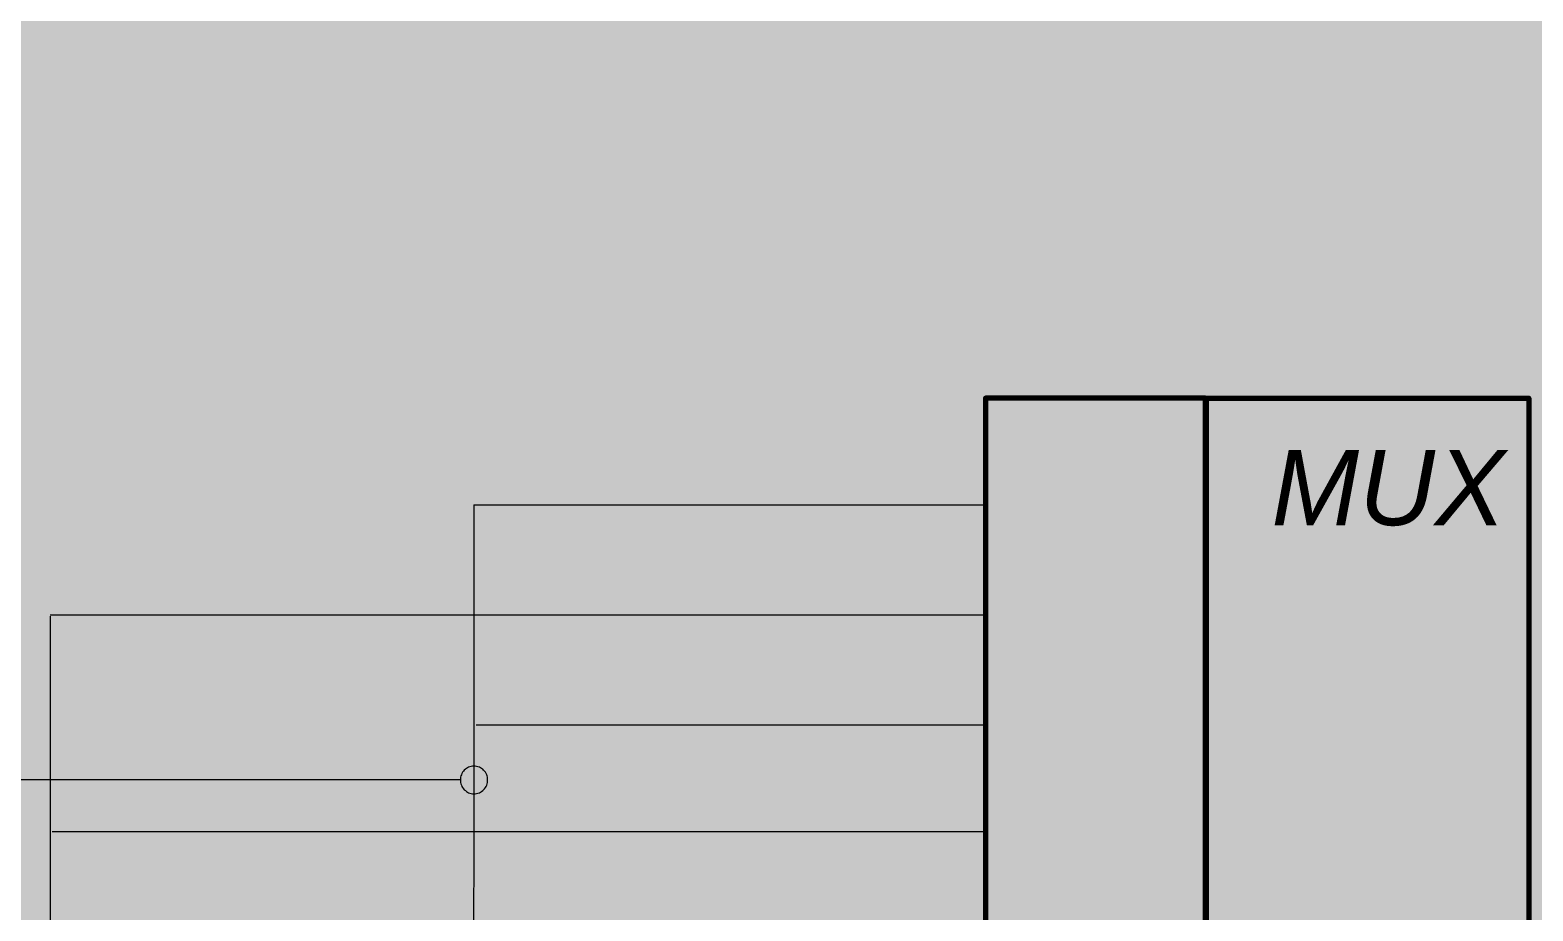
# Model space of a CAD drawing. Header units: millimetres. Extents: x 0 to 418, y 2 to 297.
# Drawn here: x 138.7 to 207.6, y 97.2 to 137.6 of the extents above; entities that cross this region are included whole.
import ezdxf

# ---------------------------------------------------------------- set-up
doc = ezdxf.new("R2010")
doc.units = ezdxf.units.MM
doc.header["$MEASUREMENT"] = 0
doc.layers.get('0').update_dxf_attribs({"linetype": 'CONTINUOUS'})
doc.styles.add('Arial$201', font='ariali.ttf', dxfattribs={"oblique": 15, "height": 6.044954})

msp = doc.modelspace()

# ---------------------------------------------------------------- hatches: boundary and pattern name
at = {"true_color": 0xffffff}
for points in [[(-0.132, 297.01), (-0.132, 1.627), (417.7, 1.627), (417.7, 297.01)], [(-0.132, 297.01), (-0.132, 1.89), (417.7, 1.89), (417.7, 297.01)], [(182.522, 120.754), (182.522, 76.023), (192.619, 76.023), (192.619, 120.754)], [(192.668, 120.754), (192.668, 56.158), (207.452, 56.158), (207.452, 120.754)]]:
    msp.add_hatch(color=0, dxfattribs=at).paths.add_polyline_path(points)
at = {"true_color": 0x000007}
h = msp.add_hatch(color=0, dxfattribs=at)
h.paths.add_polyline_path([(185.252, 115.754), (185.844, 118.632), (186.715, 118.632), (186.715, 118.632), (186.742, 118.632), (186.768, 118.632), (186.793, 118.631), (186.818, 118.631), (186.842, 118.63), (186.866, 118.629), (186.889, 118.628), (186.912, 118.627), (186.934, 118.626), (186.956, 118.625), (186.977, 118.623), (186.997, 118.622), (187.017, 118.62), (187.036, 118.619), (187.054, 118.617), (187.072, 118.615), (187.09, 118.613), (187.106, 118.611), (187.122, 118.609), (187.138, 118.607), (187.152, 118.605), (187.166, 118.603), (187.18, 118.601), (187.192, 118.599), (187.213, 118.593), (187.233, 118.587), (187.252, 118.58), (187.272, 118.573), (187.291, 118.566), (187.31, 118.559), (187.328, 118.551), (187.346, 118.543), (187.364, 118.535), (187.382, 118.527), (187.399, 118.518), (187.416, 118.509), (187.433, 118.499), (187.45, 118.49), (187.466, 118.48), (187.482, 118.469), (187.498, 118.458), (187.514, 118.447), (187.529, 118.435), (187.544, 118.423), (187.559, 118.41), (187.574, 118.397), (187.589, 118.383), (187.603, 118.369), (187.618, 118.357), (187.631, 118.344), (187.645, 118.331), (187.658, 118.317), (187.671, 118.303), (187.684, 118.289), (187.696, 118.275), (187.708, 118.26), (187.719, 118.245), (187.73, 118.23), (187.741, 118.214), (187.751, 118.198), (187.761, 118.182), (187.771, 118.166), (187.781, 118.15), (187.79, 118.133), (187.798, 118.116), (187.807, 118.099), (187.815, 118.081), (187.823, 118.063), (187.83, 118.046), (187.837, 118.028), (187.844, 118.009), (187.85, 117.991), (187.85, 117.991), (187.858, 117.97), (187.865, 117.949), (187.872, 117.928), (187.879, 117.907), (187.885, 117.886), (187.891, 117.865), (187.896, 117.843), (187.901, 117.822), (187.905, 117.8), (187.909, 117.778), (187.913, 117.756), (187.916, 117.734), (187.919, 117.712), (187.921, 117.69), (187.924, 117.667), (187.926, 117.645), (187.927, 117.622), (187.929, 117.6), (187.93, 117.578), (187.931, 117.555), (187.931, 117.532), (187.932, 117.51), (187.932, 117.487), (187.932, 117.465), (187.932, 117.434), (187.932, 117.404), (187.931, 117.374), (187.93, 117.345), (187.928, 117.316), (187.926, 117.288), (187.924, 117.26), (187.921, 117.233), (187.918, 117.205), (187.915, 117.178), (187.912, 117.152), (187.908, 117.125), (187.903, 117.099), (187.899, 117.074), (187.894, 117.048), (187.888, 117.022), (187.883, 116.997), (187.877, 116.972), (187.87, 116.947), (187.864, 116.922), (187.857, 116.897), (187.849, 116.873), (187.842, 116.848), (187.834, 116.823), (187.825, 116.799), (187.816, 116.775), (187.807, 116.751), (187.798, 116.727), (187.788, 116.704), (187.778, 116.681), (187.768, 116.659), (187.757, 116.636), (187.747, 116.614), (187.735, 116.593), (187.724, 116.571), (187.712, 116.55), (187.7, 116.529), (187.688, 116.508), (187.676, 116.488), (187.663, 116.468), (187.65, 116.448), (187.637, 116.428), (187.624, 116.408), (187.61, 116.389), (187.596, 116.37), (187.582, 116.351), (187.568, 116.332), (187.554, 116.313), (187.554, 116.313), (187.54, 116.295), (187.525, 116.277), (187.511, 116.26), (187.496, 116.242), (187.482, 116.225), (187.468, 116.209), (187.453, 116.192), (187.439, 116.176), (187.425, 116.161), (187.41, 116.146), (187.396, 116.131), (187.381, 116.116), (187.367, 116.102), (187.353, 116.088), (187.338, 116.075), (187.324, 116.061), (187.309, 116.048), (187.295, 116.036), (187.281, 116.024), (187.266, 116.012), (187.252, 116.001), (187.237, 115.989), (187.223, 115.979), (187.209, 115.968), (187.209, 115.968), (187.192, 115.958), (187.175, 115.948), (187.159, 115.939), (187.142, 115.93), (187.124, 115.921), (187.107, 115.912), (187.089, 115.904), (187.072, 115.896), (187.054, 115.888), (187.036, 115.88), (187.017, 115.873), (186.999, 115.865), (186.98, 115.858), (186.962, 115.851), (186.943, 115.844), (186.924, 115.838), (186.904, 115.831), (186.885, 115.825), (186.865, 115.818), (186.846, 115.812), (186.826, 115.806), (186.805, 115.8), (186.785, 115.793), (186.765, 115.787), (186.765, 115.787), (186.748, 115.783), (186.731, 115.78), (186.714, 115.776), (186.696, 115.773), (186.678, 115.771), (186.66, 115.768), (186.642, 115.766), (186.623, 115.764), (186.604, 115.762), (186.584, 115.761), (186.565, 115.76), (186.545, 115.758), (186.525, 115.758), (186.504, 115.757), (186.483, 115.756), (186.463, 115.756), (186.441, 115.755), (186.42, 115.755), (186.399, 115.755), (186.377, 115.755), (186.355, 115.754), (186.333, 115.754), (186.31, 115.754), (186.288, 115.754), (186.288, 115.754), (185.252, 115.754), (186.288, 115.754)])
h.paths.add_polyline_path([(185.696, 116.067), (186.156, 116.067), (186.156, 116.067), (186.183, 116.067), (186.209, 116.067), (186.235, 116.068), (186.26, 116.069), (186.286, 116.071), (186.311, 116.072), (186.335, 116.074), (186.36, 116.077), (186.384, 116.079), (186.408, 116.082), (186.431, 116.084), (186.454, 116.087), (186.477, 116.091), (186.5, 116.094), (186.523, 116.097), (186.545, 116.101), (186.567, 116.105), (186.589, 116.108), (186.61, 116.112), (186.632, 116.116), (186.653, 116.12), (186.674, 116.124), (186.695, 116.128), (186.715, 116.133), (186.715, 116.133), (186.728, 116.135), (186.74, 116.137), (186.752, 116.14), (186.763, 116.143), (186.775, 116.147), (186.786, 116.15), (186.797, 116.154), (186.809, 116.158), (186.819, 116.162), (186.83, 116.167), (186.841, 116.171), (186.851, 116.176), (186.861, 116.18), (186.871, 116.185), (186.881, 116.19), (186.891, 116.195), (186.9, 116.199), (186.91, 116.204), (186.919, 116.209), (186.928, 116.214), (186.937, 116.218), (186.945, 116.223), (186.954, 116.227), (186.962, 116.231), (186.974, 116.24), (186.986, 116.248), (186.998, 116.257), (187.01, 116.266), (187.022, 116.275), (187.033, 116.284), (187.045, 116.293), (187.056, 116.303), (187.067, 116.312), (187.078, 116.322), (187.089, 116.332), (187.1, 116.342), (187.111, 116.353), (187.121, 116.363), (187.132, 116.374), (187.142, 116.385), (187.153, 116.396), (187.163, 116.407), (187.174, 116.418), (187.184, 116.43), (187.194, 116.442), (187.205, 116.454), (187.215, 116.466), (187.225, 116.478), (187.225, 116.478), (187.237, 116.492), (187.249, 116.507), (187.261, 116.523), (187.273, 116.538), (187.285, 116.554), (187.296, 116.57), (187.307, 116.587), (187.318, 116.603), (187.328, 116.62), (187.339, 116.638), (187.349, 116.655), (187.359, 116.673), (187.368, 116.691), (187.378, 116.71), (187.387, 116.728), (187.396, 116.747), (187.404, 116.766), (187.412, 116.785), (187.42, 116.805), (187.428, 116.825), (187.435, 116.845), (187.442, 116.865), (187.449, 116.885), (187.455, 116.905), (187.455, 116.905), (187.463, 116.926), (187.471, 116.947), (187.479, 116.969), (187.486, 116.99), (187.492, 117.012), (187.499, 117.035), (187.505, 117.057), (187.51, 117.08), (187.516, 117.104), (187.52, 117.127), (187.525, 117.151), (187.529, 117.175), (187.533, 117.199), (187.537, 117.224), (187.54, 117.248), (187.543, 117.273), (187.546, 117.299), (187.548, 117.324), (187.55, 117.35), (187.551, 117.376), (187.553, 117.402), (187.553, 117.428), (187.554, 117.454), (187.554, 117.481), (187.554, 117.51), (187.553, 117.538), (187.552, 117.565), (187.55, 117.592), (187.548, 117.618), (187.545, 117.644), (187.542, 117.67), (187.538, 117.694), (187.534, 117.718), (187.53, 117.742), (187.525, 117.765), (187.519, 117.787), (187.513, 117.809), (187.507, 117.83), (187.5, 117.851), (187.493, 117.871), (187.486, 117.89), (187.478, 117.909), (187.469, 117.927), (187.461, 117.944), (187.452, 117.961), (187.442, 117.977), (187.433, 117.993), (187.422, 118.007), (187.412, 118.023), (187.402, 118.039), (187.391, 118.054), (187.38, 118.069), (187.369, 118.083), (187.357, 118.097), (187.346, 118.11), (187.334, 118.123), (187.322, 118.135), (187.31, 118.147), (187.297, 118.159), (187.285, 118.17), (187.272, 118.18), (187.259, 118.19), (187.245, 118.2), (187.231, 118.21), (187.217, 118.218), (187.203, 118.227), (187.188, 118.235), (187.173, 118.243), (187.158, 118.25), (187.142, 118.257), (187.126, 118.264), (187.11, 118.27), (187.099, 118.272), (187.088, 118.275), (187.076, 118.277), (187.064, 118.279), (187.05, 118.281), (187.036, 118.282), (187.022, 118.284), (187.006, 118.286), (186.991, 118.288), (186.974, 118.29), (186.957, 118.291), (186.939, 118.293), (186.921, 118.295), (186.902, 118.296), (186.883, 118.297), (186.863, 118.298), (186.842, 118.3), (186.821, 118.3), (186.799, 118.301), (186.777, 118.302), (186.754, 118.303), (186.731, 118.303), (186.707, 118.303), (186.682, 118.303), (186.173, 118.303), (185.696, 116.067), (186.173, 118.303)])
h = msp.add_hatch(color=0, dxfattribs=at)
edge = h.paths.add_edge_path()
edge.add_spline(control_points=[(188.212, 115.524), (188.212, 115.738), (188.245, 115.935), (188.311, 116.149), (188.311, 116.149), (188.376, 116.363), (188.442, 116.527), (188.508, 116.659), (188.508, 116.659), (188.59, 116.774), (188.656, 116.873), (188.738, 116.955), (188.738, 116.955), (188.82, 117.021), (188.903, 117.07), (188.985, 117.103), (188.985, 117.103), (189.051, 117.136), (189.149, 117.152), (189.231, 117.152), (189.231, 117.152), (189.429, 117.152), (189.577, 117.086), (189.692, 116.955), (189.692, 116.955), (189.823, 116.807), (189.889, 116.609), (189.889, 116.363), (189.889, 116.363), (189.889, 116.083), (189.84, 115.82), (189.758, 115.573), (189.758, 115.573), (189.659, 115.261), (189.511, 115.031), (189.33, 114.866), (189.33, 114.866), (189.199, 114.751), (189.034, 114.702), (188.87, 114.702), (188.87, 114.702), (188.689, 114.702), (188.524, 114.768), (188.409, 114.916), (188.409, 114.916), (188.278, 115.047), (188.212, 115.261), (188.212, 115.524)], knot_values=[0, 0, 0, 0, 0.020833, 0.020833, 0.020833, 0.020833, 0.041667, 0.041667, 0.041667, 0.041667, 0.0625, 0.0625, 0.0625, 0.0625, 0.083333, 0.083333, 0.083333, 0.083333, 0.104167, 0.104167, 0.104167, 0.104167, 0.125, 0.125, 0.125, 0.125, 0.145833, 0.145833, 0.145833, 0.145833, 0.166667, 0.166667, 0.166667, 0.166667, 0.1875, 0.1875, 0.1875, 0.1875, 0.208333, 0.208333, 0.208333, 0.208333, 0.229167, 0.229167, 0.229167, 0.229167, 1, 1, 1, 1], degree=3, periodic=0)
edge = h.paths.add_edge_path()
edge.add_spline(control_points=[(188.508, 115.458), (188.508, 115.31), (188.524, 115.195), (188.574, 115.113), (188.574, 115.113), (188.639, 114.998), (188.738, 114.932), (188.87, 114.932), (188.87, 114.932), (188.985, 114.932), (189.1, 114.981), (189.199, 115.097), (189.199, 115.097), (189.33, 115.228), (189.429, 115.458), (189.495, 115.738), (189.495, 115.738), (189.56, 116.017), (189.593, 116.248), (189.593, 116.429), (189.593, 116.429), (189.593, 116.609), (189.56, 116.725), (189.495, 116.807), (189.495, 116.807), (189.429, 116.873), (189.347, 116.922), (189.231, 116.922), (189.231, 116.922), (189.166, 116.922), (189.083, 116.905), (189.018, 116.856), (189.018, 116.856), (188.952, 116.823), (188.886, 116.741), (188.82, 116.642), (188.82, 116.642), (188.738, 116.511), (188.656, 116.297), (188.59, 116.017), (188.59, 116.017), (188.541, 115.787), (188.508, 115.59), (188.508, 115.458)], knot_values=[0, 0, 0, 0, 0.022727, 0.022727, 0.022727, 0.022727, 0.045455, 0.045455, 0.045455, 0.045455, 0.068182, 0.068182, 0.068182, 0.068182, 0.090909, 0.090909, 0.090909, 0.090909, 0.113636, 0.113636, 0.113636, 0.113636, 0.136364, 0.136364, 0.136364, 0.136364, 0.159091, 0.159091, 0.159091, 0.159091, 0.181818, 0.181818, 0.181818, 0.181818, 0.204545, 0.204545, 0.204545, 0.204545, 0.227273, 0.227273, 0.227273, 0.227273, 1, 1, 1, 1], degree=3, periodic=0)
h = msp.add_hatch(color=0, dxfattribs=at)
h.paths.add_polyline_path([(185.054, 110.196), (185.663, 113.09), (186.534, 113.09), (186.534, 113.09), (186.561, 113.09), (186.587, 113.09), (186.612, 113.09), (186.636, 113.089), (186.66, 113.088), (186.683, 113.087), (186.706, 113.086), (186.728, 113.085), (186.749, 113.083), (186.77, 113.082), (186.79, 113.08), (186.81, 113.078), (186.829, 113.076), (186.848, 113.073), (186.866, 113.071), (186.884, 113.068), (186.901, 113.066), (186.918, 113.063), (186.935, 113.059), (186.951, 113.056), (186.967, 113.053), (186.982, 113.049), (186.997, 113.045), (187.011, 113.041), (187.032, 113.035), (187.052, 113.028), (187.072, 113.022), (187.091, 113.015), (187.11, 113.008), (187.129, 113.001), (187.147, 112.993), (187.165, 112.986), (187.183, 112.978), (187.201, 112.97), (187.218, 112.961), (187.235, 112.953), (187.252, 112.944), (187.269, 112.935), (187.285, 112.925), (187.301, 112.915), (187.317, 112.906), (187.333, 112.895), (187.348, 112.885), (187.363, 112.874), (187.379, 112.863), (187.393, 112.851), (187.408, 112.839), (187.422, 112.827), (187.435, 112.813), (187.447, 112.798), (187.459, 112.783), (187.472, 112.768), (187.484, 112.753), (187.496, 112.738), (187.508, 112.722), (187.519, 112.707), (187.531, 112.691), (187.542, 112.675), (187.553, 112.659), (187.564, 112.642), (187.575, 112.626), (187.585, 112.609), (187.595, 112.592), (187.605, 112.575), (187.615, 112.558), (187.624, 112.54), (187.632, 112.523), (187.641, 112.505), (187.648, 112.487), (187.656, 112.469), (187.663, 112.451), (187.669, 112.432), (187.669, 112.432), (187.675, 112.412), (187.681, 112.391), (187.687, 112.371), (187.692, 112.35), (187.698, 112.329), (187.703, 112.309), (187.708, 112.288), (187.712, 112.267), (187.717, 112.246), (187.721, 112.225), (187.725, 112.203), (187.729, 112.182), (187.732, 112.16), (187.735, 112.138), (187.738, 112.116), (187.741, 112.094), (187.743, 112.071), (187.745, 112.049), (187.747, 112.026), (187.749, 112.002), (187.75, 111.979), (187.751, 111.955), (187.751, 111.931), (187.751, 111.906), (187.751, 111.878), (187.751, 111.849), (187.75, 111.821), (187.749, 111.792), (187.747, 111.764), (187.745, 111.737), (187.743, 111.709), (187.74, 111.681), (187.738, 111.654), (187.734, 111.627), (187.731, 111.6), (187.727, 111.573), (187.722, 111.547), (187.718, 111.52), (187.713, 111.494), (187.708, 111.468), (187.702, 111.442), (187.696, 111.416), (187.69, 111.39), (187.683, 111.365), (187.676, 111.34), (187.668, 111.315), (187.661, 111.29), (187.653, 111.265), (187.642, 111.24), (187.632, 111.216), (187.622, 111.192), (187.611, 111.169), (187.601, 111.146), (187.591, 111.123), (187.58, 111.1), (187.569, 111.078), (187.558, 111.056), (187.548, 111.034), (187.536, 111.013), (187.525, 110.991), (187.514, 110.971), (187.502, 110.95), (187.491, 110.929), (187.479, 110.909), (187.466, 110.889), (187.454, 110.869), (187.441, 110.85), (187.428, 110.831), (187.415, 110.811), (187.401, 110.792), (187.387, 110.774), (187.373, 110.755), (187.373, 110.755), (187.359, 110.739), (187.344, 110.723), (187.33, 110.707), (187.316, 110.691), (187.301, 110.675), (187.287, 110.66), (187.272, 110.645), (187.257, 110.63), (187.243, 110.615), (187.228, 110.6), (187.213, 110.586), (187.198, 110.572), (187.183, 110.558), (187.168, 110.545), (187.153, 110.532), (187.138, 110.519), (187.123, 110.506), (187.107, 110.494), (187.092, 110.482), (187.076, 110.47), (187.06, 110.459), (187.044, 110.447), (187.028, 110.437), (187.011, 110.426), (187.011, 110.426), (186.997, 110.416), (186.982, 110.406), (186.967, 110.396), (186.951, 110.387), (186.935, 110.377), (186.919, 110.368), (186.902, 110.359), (186.885, 110.35), (186.868, 110.342), (186.85, 110.333), (186.832, 110.325), (186.814, 110.317), (186.795, 110.31), (186.776, 110.302), (186.757, 110.295), (186.737, 110.289), (186.717, 110.282), (186.697, 110.276), (186.676, 110.27), (186.655, 110.264), (186.634, 110.259), (186.612, 110.254), (186.59, 110.25), (186.567, 110.245), (186.567, 110.245), (186.553, 110.241), (186.538, 110.237), (186.522, 110.234), (186.506, 110.23), (186.489, 110.227), (186.472, 110.224), (186.455, 110.221), (186.437, 110.218), (186.419, 110.215), (186.4, 110.213), (186.381, 110.21), (186.362, 110.208), (186.342, 110.206), (186.322, 110.205), (186.302, 110.203), (186.281, 110.201), (186.26, 110.2), (186.239, 110.199), (186.218, 110.198), (186.196, 110.197), (186.174, 110.197), (186.152, 110.196), (186.129, 110.196), (186.107, 110.196), (186.107, 110.196), (185.054, 110.196), (186.107, 110.196)])
h.paths.add_polyline_path([(185.515, 110.525), (185.975, 110.525), (185.975, 110.525), (186, 110.525), (186.024, 110.525), (186.049, 110.526), (186.073, 110.526), (186.097, 110.527), (186.12, 110.528), (186.144, 110.529), (186.167, 110.53), (186.19, 110.532), (186.213, 110.533), (186.236, 110.535), (186.259, 110.537), (186.282, 110.539), (186.304, 110.542), (186.326, 110.544), (186.348, 110.547), (186.37, 110.55), (186.392, 110.553), (186.413, 110.556), (186.434, 110.559), (186.456, 110.563), (186.477, 110.566), (186.497, 110.57), (186.518, 110.574), (186.518, 110.574), (186.53, 110.578), (186.543, 110.582), (186.555, 110.587), (186.567, 110.591), (186.579, 110.595), (186.592, 110.599), (186.604, 110.603), (186.615, 110.608), (186.627, 110.612), (186.639, 110.617), (186.651, 110.621), (186.662, 110.626), (186.673, 110.63), (186.684, 110.635), (186.695, 110.64), (186.706, 110.645), (186.716, 110.65), (186.726, 110.655), (186.736, 110.66), (186.746, 110.666), (186.755, 110.672), (186.764, 110.677), (186.773, 110.683), (186.781, 110.689), (186.793, 110.696), (186.805, 110.702), (186.817, 110.709), (186.829, 110.717), (186.841, 110.724), (186.852, 110.732), (186.863, 110.74), (186.874, 110.749), (186.885, 110.758), (186.896, 110.767), (186.906, 110.776), (186.917, 110.786), (186.927, 110.796), (186.937, 110.806), (186.947, 110.816), (186.957, 110.827), (186.966, 110.838), (186.975, 110.849), (186.985, 110.86), (186.994, 110.872), (187.002, 110.883), (187.011, 110.895), (187.02, 110.907), (187.028, 110.92), (187.028, 110.92), (187.04, 110.936), (187.052, 110.953), (187.064, 110.97), (187.076, 110.987), (187.087, 111.004), (187.099, 111.021), (187.11, 111.039), (187.121, 111.057), (187.132, 111.074), (187.143, 111.093), (187.153, 111.111), (187.163, 111.129), (187.174, 111.148), (187.184, 111.167), (187.194, 111.185), (187.203, 111.205), (187.213, 111.224), (187.222, 111.243), (187.231, 111.263), (187.24, 111.283), (187.249, 111.303), (187.258, 111.323), (187.266, 111.343), (187.274, 111.364), (187.274, 111.364), (187.282, 111.384), (187.29, 111.405), (187.297, 111.426), (187.303, 111.447), (187.309, 111.469), (187.315, 111.49), (187.32, 111.512), (187.325, 111.534), (187.329, 111.556), (187.333, 111.579), (187.337, 111.602), (187.34, 111.625), (187.343, 111.648), (187.346, 111.671), (187.348, 111.695), (187.35, 111.719), (187.352, 111.744), (187.353, 111.768), (187.354, 111.793), (187.355, 111.818), (187.356, 111.844), (187.356, 111.87), (187.357, 111.896), (187.357, 111.923), (187.357, 111.951), (187.356, 111.979), (187.355, 112.007), (187.354, 112.034), (187.352, 112.06), (187.35, 112.086), (187.348, 112.112), (187.345, 112.136), (187.342, 112.161), (187.338, 112.185), (187.334, 112.208), (187.33, 112.231), (187.325, 112.253), (187.32, 112.275), (187.314, 112.297), (187.308, 112.317), (187.301, 112.338), (187.294, 112.357), (187.287, 112.377), (187.279, 112.395), (187.27, 112.414), (187.261, 112.431), (187.252, 112.449), (187.242, 112.465), (187.231, 112.48), (187.221, 112.493), (187.21, 112.507), (187.199, 112.52), (187.188, 112.533), (187.177, 112.546), (187.165, 112.558), (187.153, 112.57), (187.141, 112.581), (187.129, 112.592), (187.117, 112.603), (187.104, 112.613), (187.091, 112.623), (187.078, 112.633), (187.064, 112.643), (187.05, 112.652), (187.036, 112.66), (187.022, 112.669), (187.007, 112.677), (186.992, 112.685), (186.977, 112.692), (186.961, 112.699), (186.945, 112.706), (186.929, 112.712), (186.917, 112.716), (186.903, 112.72), (186.89, 112.724), (186.876, 112.727), (186.861, 112.73), (186.846, 112.734), (186.83, 112.737), (186.814, 112.739), (186.797, 112.742), (186.78, 112.745), (186.762, 112.747), (186.744, 112.749), (186.725, 112.751), (186.706, 112.753), (186.686, 112.754), (186.666, 112.756), (186.645, 112.757), (186.624, 112.758), (186.602, 112.759), (186.58, 112.76), (186.557, 112.761), (186.533, 112.761), (186.51, 112.761), (186.485, 112.761), (185.975, 112.761), (185.515, 110.525), (185.975, 112.761)])
msp.add_hatch(color=0, dxfattribs=at).paths.add_polyline_path([(188.771, 109.44), (189.231, 111.627), (189.231, 111.627), (189.206, 111.606), (189.18, 111.587), (189.154, 111.567), (189.126, 111.548), (189.097, 111.53), (189.068, 111.512), (189.038, 111.495), (189.007, 111.477), (188.975, 111.461), (188.942, 111.444), (188.908, 111.428), (188.874, 111.413), (188.838, 111.398), (188.802, 111.383), (188.765, 111.368), (188.727, 111.354), (188.688, 111.34), (188.649, 111.326), (188.608, 111.313), (188.567, 111.299), (188.525, 111.286), (188.481, 111.273), (188.438, 111.261), (188.393, 111.248), (188.393, 111.248), (188.459, 111.577), (188.459, 111.577), (188.481, 111.586), (188.503, 111.594), (188.526, 111.603), (188.548, 111.612), (188.57, 111.621), (188.592, 111.63), (188.613, 111.64), (188.635, 111.649), (188.657, 111.659), (188.678, 111.669), (188.7, 111.68), (188.722, 111.69), (188.743, 111.701), (188.765, 111.713), (188.786, 111.724), (188.808, 111.736), (188.83, 111.748), (188.852, 111.76), (188.874, 111.773), (188.896, 111.786), (188.918, 111.799), (188.94, 111.812), (188.962, 111.826), (188.985, 111.84), (188.985, 111.84), (189.005, 111.855), (189.025, 111.869), (189.045, 111.883), (189.064, 111.897), (189.083, 111.91), (189.102, 111.924), (189.12, 111.937), (189.138, 111.951), (189.156, 111.964), (189.173, 111.977), (189.19, 111.99), (189.207, 112.003), (189.223, 112.016), (189.239, 112.028), (189.255, 112.041), (189.27, 112.054), (189.285, 112.066), (189.299, 112.079), (189.313, 112.091), (189.327, 112.104), (189.341, 112.116), (189.354, 112.128), (189.367, 112.141), (189.379, 112.153), (189.386, 112.159), (189.392, 112.166), (189.398, 112.172), (189.404, 112.179), (189.41, 112.186), (189.416, 112.193), (189.423, 112.2), (189.429, 112.207), (189.435, 112.214), (189.441, 112.222), (189.447, 112.23), (189.453, 112.237), (189.46, 112.245), (189.466, 112.253), (189.472, 112.261), (189.478, 112.269), (189.484, 112.277), (189.49, 112.285), (189.497, 112.293), (189.503, 112.301), (189.509, 112.309), (189.515, 112.317), (189.521, 112.326), (189.527, 112.334), (189.725, 112.334), (189.133, 109.44), (188.771, 109.44), (189.133, 109.44)])
h = msp.add_hatch(color=0, dxfattribs=at)
h.paths.add_polyline_path([(185.054, 104.638), (185.663, 107.532), (186.534, 107.532), (186.534, 107.532), (186.561, 107.532), (186.587, 107.532), (186.612, 107.531), (186.636, 107.531), (186.66, 107.53), (186.683, 107.529), (186.706, 107.528), (186.728, 107.526), (186.749, 107.525), (186.77, 107.523), (186.79, 107.522), (186.81, 107.52), (186.829, 107.517), (186.848, 107.515), (186.866, 107.513), (186.884, 107.51), (186.901, 107.507), (186.918, 107.504), (186.935, 107.501), (186.951, 107.498), (186.967, 107.494), (186.982, 107.49), (186.997, 107.487), (187.011, 107.483), (187.032, 107.478), (187.052, 107.473), (187.072, 107.468), (187.091, 107.462), (187.11, 107.456), (187.129, 107.449), (187.147, 107.442), (187.165, 107.434), (187.183, 107.426), (187.201, 107.418), (187.218, 107.409), (187.235, 107.4), (187.252, 107.391), (187.269, 107.381), (187.285, 107.371), (187.301, 107.361), (187.317, 107.35), (187.333, 107.339), (187.348, 107.328), (187.363, 107.317), (187.379, 107.305), (187.393, 107.293), (187.408, 107.281), (187.422, 107.269), (187.435, 107.256), (187.447, 107.243), (187.459, 107.23), (187.472, 107.217), (187.484, 107.203), (187.496, 107.189), (187.508, 107.174), (187.519, 107.159), (187.531, 107.144), (187.542, 107.128), (187.553, 107.112), (187.564, 107.096), (187.575, 107.079), (187.585, 107.063), (187.595, 107.045), (187.605, 107.028), (187.615, 107.01), (187.624, 106.991), (187.632, 106.973), (187.641, 106.954), (187.648, 106.934), (187.656, 106.915), (187.663, 106.894), (187.669, 106.874), (187.669, 106.874), (187.675, 106.855), (187.681, 106.836), (187.687, 106.817), (187.692, 106.797), (187.698, 106.777), (187.703, 106.757), (187.708, 106.737), (187.712, 106.716), (187.717, 106.695), (187.721, 106.673), (187.725, 106.651), (187.729, 106.629), (187.732, 106.607), (187.735, 106.585), (187.738, 106.562), (187.741, 106.539), (187.743, 106.516), (187.745, 106.493), (187.747, 106.469), (187.749, 106.445), (187.75, 106.421), (187.751, 106.397), (187.751, 106.372), (187.751, 106.348), (187.751, 106.319), (187.751, 106.291), (187.75, 106.262), (187.749, 106.234), (187.747, 106.206), (187.745, 106.178), (187.743, 106.151), (187.74, 106.123), (187.738, 106.096), (187.734, 106.069), (187.731, 106.042), (187.727, 106.015), (187.722, 105.988), (187.718, 105.962), (187.713, 105.935), (187.708, 105.909), (187.702, 105.883), (187.696, 105.858), (187.69, 105.832), (187.683, 105.807), (187.676, 105.781), (187.668, 105.756), (187.661, 105.731), (187.653, 105.707), (187.642, 105.684), (187.632, 105.662), (187.622, 105.639), (187.611, 105.617), (187.601, 105.596), (187.591, 105.574), (187.58, 105.552), (187.569, 105.531), (187.558, 105.51), (187.548, 105.489), (187.536, 105.468), (187.525, 105.448), (187.514, 105.427), (187.502, 105.407), (187.491, 105.387), (187.479, 105.367), (187.466, 105.347), (187.454, 105.327), (187.441, 105.308), (187.428, 105.289), (187.415, 105.269), (187.401, 105.251), (187.387, 105.232), (187.373, 105.213), (187.373, 105.213), (187.359, 105.195), (187.344, 105.177), (187.33, 105.159), (187.316, 105.142), (187.301, 105.125), (187.287, 105.108), (187.272, 105.092), (187.257, 105.076), (187.243, 105.061), (187.228, 105.045), (187.213, 105.03), (187.198, 105.016), (187.183, 105.002), (187.168, 104.988), (187.153, 104.974), (187.138, 104.961), (187.123, 104.948), (187.107, 104.936), (187.092, 104.924), (187.076, 104.912), (187.06, 104.9), (187.044, 104.889), (187.028, 104.878), (187.011, 104.868), (187.011, 104.868), (186.997, 104.858), (186.982, 104.848), (186.967, 104.838), (186.951, 104.828), (186.935, 104.819), (186.919, 104.809), (186.902, 104.8), (186.885, 104.792), (186.868, 104.783), (186.85, 104.775), (186.832, 104.767), (186.814, 104.759), (186.795, 104.751), (186.776, 104.744), (186.757, 104.737), (186.737, 104.73), (186.717, 104.724), (186.697, 104.718), (186.676, 104.712), (186.655, 104.706), (186.634, 104.701), (186.612, 104.696), (186.59, 104.691), (186.567, 104.687), (186.567, 104.687), (186.553, 104.683), (186.538, 104.679), (186.522, 104.675), (186.506, 104.672), (186.489, 104.669), (186.472, 104.665), (186.455, 104.662), (186.437, 104.66), (186.419, 104.657), (186.4, 104.654), (186.381, 104.652), (186.362, 104.65), (186.342, 104.648), (186.322, 104.646), (186.302, 104.645), (186.281, 104.643), (186.26, 104.642), (186.239, 104.641), (186.218, 104.64), (186.196, 104.639), (186.174, 104.638), (186.152, 104.638), (186.129, 104.638), (186.107, 104.638), (186.107, 104.638), (185.054, 104.638), (186.107, 104.638)])
h.paths.add_polyline_path([(185.515, 104.966), (185.975, 104.966), (185.975, 104.966), (186, 104.967), (186.024, 104.967), (186.049, 104.967), (186.073, 104.968), (186.097, 104.969), (186.12, 104.97), (186.144, 104.971), (186.167, 104.972), (186.19, 104.973), (186.213, 104.975), (186.236, 104.977), (186.259, 104.979), (186.282, 104.981), (186.304, 104.983), (186.326, 104.986), (186.348, 104.988), (186.37, 104.991), (186.392, 104.994), (186.413, 104.997), (186.434, 105.001), (186.456, 105.004), (186.477, 105.008), (186.497, 105.012), (186.518, 105.016), (186.518, 105.016), (186.53, 105.02), (186.543, 105.024), (186.555, 105.028), (186.567, 105.032), (186.579, 105.037), (186.592, 105.041), (186.604, 105.045), (186.615, 105.049), (186.627, 105.054), (186.639, 105.058), (186.651, 105.063), (186.662, 105.067), (186.673, 105.072), (186.684, 105.077), (186.695, 105.082), (186.706, 105.086), (186.716, 105.092), (186.726, 105.097), (186.736, 105.102), (186.746, 105.108), (186.755, 105.113), (186.764, 105.119), (186.773, 105.125), (186.781, 105.131), (186.793, 105.137), (186.805, 105.144), (186.817, 105.151), (186.829, 105.158), (186.841, 105.166), (186.852, 105.174), (186.863, 105.182), (186.874, 105.191), (186.885, 105.199), (186.896, 105.209), (186.906, 105.218), (186.917, 105.228), (186.927, 105.237), (186.937, 105.248), (186.947, 105.258), (186.957, 105.269), (186.966, 105.279), (186.975, 105.291), (186.985, 105.302), (186.994, 105.313), (187.002, 105.325), (187.011, 105.337), (187.02, 105.349), (187.028, 105.361), (187.028, 105.361), (187.04, 105.378), (187.052, 105.394), (187.064, 105.411), (187.076, 105.428), (187.087, 105.446), (187.099, 105.463), (187.11, 105.48), (187.121, 105.498), (187.132, 105.516), (187.143, 105.534), (187.153, 105.552), (187.163, 105.571), (187.174, 105.589), (187.184, 105.608), (187.194, 105.627), (187.203, 105.646), (187.213, 105.665), (187.222, 105.685), (187.231, 105.705), (187.24, 105.724), (187.249, 105.744), (187.258, 105.764), (187.266, 105.785), (187.274, 105.805), (187.274, 105.805), (187.282, 105.826), (187.29, 105.847), (187.297, 105.868), (187.303, 105.889), (187.309, 105.91), (187.315, 105.932), (187.32, 105.954), (187.325, 105.976), (187.329, 105.998), (187.333, 106.021), (187.337, 106.043), (187.34, 106.066), (187.343, 106.09), (187.346, 106.113), (187.348, 106.137), (187.35, 106.161), (187.352, 106.185), (187.353, 106.21), (187.354, 106.235), (187.355, 106.26), (187.356, 106.286), (187.356, 106.312), (187.357, 106.338), (187.357, 106.364), (187.357, 106.393), (187.356, 106.421), (187.355, 106.448), (187.354, 106.475), (187.352, 106.502), (187.35, 106.528), (187.348, 106.553), (187.345, 106.578), (187.342, 106.603), (187.338, 106.626), (187.334, 106.65), (187.33, 106.673), (187.325, 106.695), (187.32, 106.717), (187.314, 106.738), (187.308, 106.759), (187.301, 106.779), (187.294, 106.799), (187.287, 106.818), (187.279, 106.837), (187.27, 106.855), (187.261, 106.873), (187.252, 106.89), (187.242, 106.907), (187.231, 106.923), (187.221, 106.939), (187.21, 106.954), (187.199, 106.969), (187.188, 106.983), (187.177, 106.996), (187.165, 107.01), (187.153, 107.022), (187.141, 107.034), (187.129, 107.046), (187.117, 107.057), (187.104, 107.067), (187.091, 107.077), (187.078, 107.087), (187.064, 107.096), (187.05, 107.104), (187.036, 107.112), (187.022, 107.12), (187.007, 107.127), (186.992, 107.133), (186.977, 107.139), (186.961, 107.144), (186.945, 107.149), (186.929, 107.154), (186.917, 107.158), (186.903, 107.162), (186.89, 107.165), (186.876, 107.169), (186.861, 107.172), (186.846, 107.175), (186.83, 107.178), (186.814, 107.181), (186.797, 107.184), (186.78, 107.186), (186.762, 107.189), (186.744, 107.191), (186.725, 107.193), (186.706, 107.194), (186.686, 107.196), (186.666, 107.198), (186.645, 107.199), (186.624, 107.2), (186.602, 107.201), (186.58, 107.202), (186.557, 107.202), (186.533, 107.203), (186.51, 107.203), (186.485, 107.203), (185.975, 107.203), (185.515, 104.966), (185.975, 107.203)])
h = msp.add_hatch(color=0, dxfattribs=at)
h.paths.add_polyline_path([(188.031, 103.881), (188.031, 103.881), (188.035, 103.902), (188.04, 103.922), (188.044, 103.942), (188.049, 103.962), (188.054, 103.982), (188.059, 104.001), (188.064, 104.02), (188.069, 104.039), (188.075, 104.058), (188.081, 104.077), (188.087, 104.095), (188.093, 104.113), (188.099, 104.131), (188.105, 104.149), (188.112, 104.166), (188.119, 104.183), (188.126, 104.2), (188.133, 104.216), (188.14, 104.233), (188.147, 104.248), (188.155, 104.264), (188.163, 104.279), (188.171, 104.294), (188.179, 104.309), (188.179, 104.309), (188.187, 104.323), (188.196, 104.337), (188.204, 104.352), (188.213, 104.366), (188.222, 104.38), (188.232, 104.395), (188.241, 104.409), (188.251, 104.423), (188.261, 104.437), (188.271, 104.451), (188.281, 104.465), (188.292, 104.479), (188.303, 104.493), (188.314, 104.507), (188.326, 104.521), (188.337, 104.534), (188.349, 104.547), (188.362, 104.561), (188.374, 104.574), (188.387, 104.587), (188.4, 104.6), (188.414, 104.613), (188.428, 104.625), (188.442, 104.638), (188.457, 104.652), (188.473, 104.667), (188.489, 104.683), (188.507, 104.699), (188.525, 104.716), (188.544, 104.734), (188.565, 104.752), (188.586, 104.77), (188.608, 104.79), (188.631, 104.81), (188.655, 104.83), (188.681, 104.851), (188.707, 104.873), (188.734, 104.896), (188.762, 104.919), (188.792, 104.943), (188.822, 104.968), (188.854, 104.994), (188.886, 105.02), (188.92, 105.047), (188.955, 105.075), (188.991, 105.104), (189.029, 105.133), (189.067, 105.164), (189.089, 105.182), (189.111, 105.2), (189.132, 105.218), (189.153, 105.235), (189.173, 105.252), (189.193, 105.268), (189.212, 105.285), (189.231, 105.3), (189.249, 105.316), (189.266, 105.331), (189.283, 105.345), (189.299, 105.359), (189.315, 105.373), (189.33, 105.386), (189.344, 105.399), (189.358, 105.411), (189.371, 105.423), (189.384, 105.434), (189.396, 105.445), (189.407, 105.456), (189.417, 105.466), (189.427, 105.475), (189.437, 105.484), (189.445, 105.493), (189.457, 105.507), (189.47, 105.521), (189.481, 105.535), (189.493, 105.549), (189.504, 105.563), (189.516, 105.576), (189.527, 105.59), (189.537, 105.603), (189.548, 105.616), (189.558, 105.629), (189.567, 105.642), (189.577, 105.655), (189.586, 105.668), (189.595, 105.681), (189.603, 105.693), (189.611, 105.706), (189.618, 105.718), (189.626, 105.731), (189.632, 105.743), (189.639, 105.756), (189.644, 105.768), (189.65, 105.781), (189.655, 105.793), (189.659, 105.805), (189.663, 105.813), (189.667, 105.822), (189.671, 105.83), (189.674, 105.838), (189.677, 105.846), (189.681, 105.855), (189.684, 105.863), (189.686, 105.872), (189.689, 105.88), (189.692, 105.889), (189.694, 105.897), (189.696, 105.906), (189.698, 105.915), (189.7, 105.924), (189.701, 105.933), (189.703, 105.942), (189.704, 105.951), (189.705, 105.96), (189.706, 105.97), (189.707, 105.979), (189.708, 105.989), (189.708, 105.999), (189.708, 106.009), (189.708, 106.019), (189.708, 106.035), (189.707, 106.052), (189.706, 106.068), (189.704, 106.083), (189.702, 106.099), (189.699, 106.115), (189.696, 106.13), (189.692, 106.145), (189.688, 106.16), (189.683, 106.175), (189.677, 106.19), (189.671, 106.204), (189.665, 106.218), (189.658, 106.232), (189.651, 106.246), (189.643, 106.26), (189.634, 106.274), (189.625, 106.287), (189.616, 106.301), (189.606, 106.314), (189.595, 106.327), (189.584, 106.339), (189.572, 106.352), (189.56, 106.364), (189.55, 106.374), (189.539, 106.384), (189.528, 106.394), (189.516, 106.403), (189.505, 106.411), (189.492, 106.42), (189.48, 106.427), (189.467, 106.435), (189.454, 106.442), (189.44, 106.449), (189.427, 106.455), (189.412, 106.461), (189.398, 106.466), (189.383, 106.471), (189.368, 106.476), (189.352, 106.48), (189.336, 106.484), (189.32, 106.487), (189.303, 106.49), (189.286, 106.492), (189.269, 106.494), (189.251, 106.495), (189.233, 106.496), (189.215, 106.496), (189.199, 106.496), (189.182, 106.495), (189.166, 106.494), (189.151, 106.492), (189.135, 106.49), (189.119, 106.487), (189.104, 106.484), (189.089, 106.48), (189.074, 106.476), (189.059, 106.471), (189.044, 106.466), (189.03, 106.461), (189.016, 106.455), (189.002, 106.449), (188.988, 106.442), (188.974, 106.435), (188.96, 106.427), (188.947, 106.42), (188.933, 106.411), (188.92, 106.403), (188.907, 106.394), (188.895, 106.384), (188.882, 106.374), (188.87, 106.364), (188.857, 106.352), (188.845, 106.339), (188.833, 106.325), (188.822, 106.311), (188.81, 106.296), (188.799, 106.281), (188.788, 106.265), (188.778, 106.249), (188.767, 106.232), (188.757, 106.214), (188.747, 106.196), (188.738, 106.177), (188.729, 106.158), (188.72, 106.138), (188.712, 106.117), (188.704, 106.096), (188.696, 106.075), (188.689, 106.052), (188.683, 106.029), (188.676, 106.005), (188.67, 105.981), (188.665, 105.956), (188.66, 105.93), (188.656, 105.904), (188.294, 105.953), (188.294, 105.953), (188.299, 105.986), (188.304, 106.018), (188.31, 106.049), (188.317, 106.079), (188.325, 106.109), (188.334, 106.138), (188.343, 106.167), (188.353, 106.195), (188.364, 106.222), (188.376, 106.249), (188.388, 106.275), (188.401, 106.301), (188.415, 106.325), (188.429, 106.35), (188.444, 106.373), (188.46, 106.397), (188.476, 106.419), (188.493, 106.441), (188.51, 106.463), (188.529, 106.483), (188.547, 106.504), (188.566, 106.524), (188.586, 106.543), (188.607, 106.562), (188.627, 106.58), (188.648, 106.597), (188.67, 106.614), (188.692, 106.63), (188.714, 106.645), (188.736, 106.66), (188.759, 106.674), (188.783, 106.687), (188.806, 106.7), (188.83, 106.711), (188.855, 106.722), (188.88, 106.732), (188.905, 106.742), (188.931, 106.75), (188.957, 106.758), (188.984, 106.765), (189.011, 106.771), (189.039, 106.777), (189.067, 106.781), (189.096, 106.785), (189.125, 106.788), (189.154, 106.79), (189.184, 106.791), (189.215, 106.792), (189.235, 106.792), (189.256, 106.791), (189.276, 106.79), (189.296, 106.788), (189.316, 106.786), (189.335, 106.783), (189.355, 106.78), (189.374, 106.777), (189.393, 106.773), (189.412, 106.769), (189.431, 106.764), (189.449, 106.759), (189.468, 106.754), (189.486, 106.748), (189.504, 106.742), (189.522, 106.736), (189.54, 106.729), (189.557, 106.723), (189.575, 106.715), (189.592, 106.708), (189.609, 106.701), (189.626, 106.693), (189.642, 106.685), (189.659, 106.677), (189.659, 106.677), (189.675, 106.668), (189.691, 106.66), (189.707, 106.651), (189.722, 106.641), (189.737, 106.632), (189.752, 106.622), (189.766, 106.611), (189.78, 106.601), (189.794, 106.59), (189.808, 106.579), (189.821, 106.567), (189.834, 106.555), (189.846, 106.544), (189.859, 106.531), (189.871, 106.519), (189.883, 106.506), (189.895, 106.493), (189.906, 106.48), (189.918, 106.467), (189.929, 106.453), (189.94, 106.44), (189.951, 106.426), (189.961, 106.412), (189.971, 106.397), (189.979, 106.381), (189.987, 106.365), (189.995, 106.349), (190.002, 106.333), (190.008, 106.317), (190.015, 106.301), (190.021, 106.285), (190.026, 106.27), (190.032, 106.254), (190.037, 106.239), (190.041, 106.224), (190.045, 106.208), (190.049, 106.193), (190.053, 106.177), (190.056, 106.162), (190.059, 106.146), (190.062, 106.131), (190.064, 106.115), (190.066, 106.099), (190.067, 106.084), (190.069, 106.068), (190.069, 106.052), (190.07, 106.035), (190.07, 106.019), (190.07, 105.994), (190.068, 105.97), (190.066, 105.946), (190.063, 105.922), (190.06, 105.898), (190.055, 105.874), (190.05, 105.85), (190.044, 105.827), (190.037, 105.803), (190.03, 105.78), (190.021, 105.756), (190.013, 105.733), (190.003, 105.71), (189.993, 105.687), (189.982, 105.664), (189.97, 105.641), (189.958, 105.619), (189.945, 105.596), (189.932, 105.573), (189.918, 105.55), (189.903, 105.528), (189.888, 105.505), (189.873, 105.482), (189.856, 105.46), (189.856, 105.46), (189.845, 105.445), (189.832, 105.429), (189.818, 105.412), (189.802, 105.394), (189.784, 105.375), (189.764, 105.355), (189.742, 105.334), (189.719, 105.311), (189.694, 105.288), (189.668, 105.263), (189.64, 105.238), (189.61, 105.211), (189.578, 105.183), (189.545, 105.154), (189.509, 105.124), (189.473, 105.093), (189.434, 105.061), (189.394, 105.027), (189.352, 104.993), (189.308, 104.957), (189.263, 104.92), (189.216, 104.882), (189.167, 104.843), (189.116, 104.802), (189.116, 104.802), (189.094, 104.786), (189.072, 104.77), (189.051, 104.753), (189.03, 104.738), (189.01, 104.722), (188.99, 104.706), (188.971, 104.691), (188.952, 104.676), (188.934, 104.661), (188.916, 104.646), (188.899, 104.632), (188.882, 104.617), (188.866, 104.603), (188.85, 104.589), (188.835, 104.575), (188.82, 104.561), (188.806, 104.547), (188.793, 104.534), (188.779, 104.521), (188.767, 104.507), (188.755, 104.494), (188.743, 104.482), (188.732, 104.469), (188.722, 104.457), (188.722, 104.457), (188.711, 104.446), (188.701, 104.436), (188.692, 104.426), (188.682, 104.416), (188.672, 104.405), (188.663, 104.395), (188.654, 104.385), (188.645, 104.374), (188.636, 104.364), (188.627, 104.354), (188.619, 104.344), (188.611, 104.333), (188.602, 104.323), (188.595, 104.313), (188.587, 104.303), (188.579, 104.292), (188.572, 104.282), (188.564, 104.272), (188.557, 104.261), (188.55, 104.251), (188.544, 104.241), (188.537, 104.231), (188.531, 104.22), (188.524, 104.21), (188.524, 104.21), (189.823, 104.21), (189.758, 103.881)])
h.paths.add_polyline_path([(188.031, 103.881), (189.758, 103.881)])
h = msp.add_hatch(color=0, dxfattribs=at)
edge = h.paths.add_edge_path()
edge.add_spline(control_points=[(159.68, 103.256), (159.68, 103.174), (159.664, 103.092), (159.647, 103.01), (159.647, 103.01), (159.614, 102.927), (159.565, 102.862), (159.499, 102.796), (159.499, 102.796), (159.45, 102.746), (159.367, 102.697), (159.302, 102.664), (159.302, 102.664), (159.219, 102.631), (159.137, 102.615), (159.055, 102.615), (159.055, 102.615), (158.973, 102.615), (158.891, 102.631), (158.808, 102.664), (158.808, 102.664), (158.743, 102.697), (158.677, 102.746), (158.611, 102.796), (158.611, 102.796), (158.545, 102.862), (158.512, 102.927), (158.479, 103.01), (158.479, 103.01), (158.447, 103.092), (158.43, 103.174), (158.43, 103.256), (158.43, 103.256), (158.43, 103.338), (158.447, 103.421), (158.479, 103.486), (158.479, 103.486), (158.512, 103.569), (158.545, 103.634), (158.611, 103.7), (158.611, 103.7), (158.677, 103.75), (158.743, 103.799), (158.808, 103.832), (158.808, 103.832), (158.891, 103.865), (158.973, 103.881), (159.055, 103.881), (159.055, 103.881), (159.137, 103.881), (159.219, 103.865), (159.302, 103.832), (159.302, 103.832), (159.367, 103.799), (159.45, 103.75), (159.499, 103.7), (159.499, 103.7), (159.565, 103.634), (159.614, 103.569), (159.647, 103.486), (159.647, 103.486), (159.664, 103.421), (159.68, 103.338), (159.68, 103.256)], knot_values=[0, 0, 0, 0, 0.015625, 0.015625, 0.015625, 0.015625, 0.03125, 0.03125, 0.03125, 0.03125, 0.046875, 0.046875, 0.046875, 0.046875, 0.0625, 0.0625, 0.0625, 0.0625, 0.078125, 0.078125, 0.078125, 0.078125, 0.09375, 0.09375, 0.09375, 0.09375, 0.109375, 0.109375, 0.109375, 0.109375, 0.125, 0.125, 0.125, 0.125, 0.140625, 0.140625, 0.140625, 0.140625, 0.15625, 0.15625, 0.15625, 0.15625, 0.171875, 0.171875, 0.171875, 0.171875, 0.1875, 0.1875, 0.1875, 0.1875, 0.203125, 0.203125, 0.203125, 0.203125, 0.21875, 0.21875, 0.21875, 0.21875, 0.234375, 0.234375, 0.234375, 0.234375, 1, 1, 1, 1], degree=3, periodic=0)
h = msp.add_hatch(color=0, dxfattribs=at)
h.paths.add_polyline_path([(185.054, 99.079), (185.663, 101.974), (186.534, 101.974), (186.534, 101.974), (186.561, 101.973), (186.587, 101.973), (186.612, 101.973), (186.636, 101.972), (186.66, 101.971), (186.683, 101.97), (186.706, 101.969), (186.728, 101.968), (186.749, 101.967), (186.77, 101.965), (186.79, 101.963), (186.81, 101.961), (186.829, 101.959), (186.848, 101.957), (186.866, 101.954), (186.884, 101.952), (186.901, 101.949), (186.918, 101.946), (186.935, 101.943), (186.951, 101.939), (186.967, 101.936), (186.982, 101.932), (186.997, 101.928), (187.011, 101.924), (187.032, 101.92), (187.052, 101.915), (187.072, 101.91), (187.091, 101.904), (187.11, 101.898), (187.129, 101.891), (187.147, 101.884), (187.165, 101.876), (187.183, 101.868), (187.201, 101.86), (187.218, 101.851), (187.235, 101.842), (187.252, 101.833), (187.269, 101.823), (187.285, 101.813), (187.301, 101.802), (187.317, 101.792), (187.333, 101.781), (187.348, 101.77), (187.363, 101.758), (187.379, 101.747), (187.393, 101.735), (187.408, 101.723), (187.422, 101.71), (187.435, 101.698), (187.447, 101.685), (187.459, 101.672), (187.472, 101.658), (187.484, 101.644), (187.496, 101.63), (187.508, 101.616), (187.519, 101.601), (187.531, 101.586), (187.542, 101.57), (187.553, 101.554), (187.564, 101.538), (187.575, 101.521), (187.585, 101.504), (187.595, 101.487), (187.605, 101.469), (187.615, 101.451), (187.624, 101.433), (187.632, 101.414), (187.641, 101.395), (187.648, 101.376), (187.656, 101.356), (187.663, 101.336), (187.669, 101.316), (187.669, 101.316), (187.675, 101.297), (187.681, 101.278), (187.687, 101.259), (187.692, 101.239), (187.698, 101.219), (187.703, 101.199), (187.708, 101.178), (187.712, 101.157), (187.717, 101.136), (187.721, 101.115), (187.725, 101.093), (187.729, 101.071), (187.732, 101.049), (187.735, 101.026), (187.738, 101.004), (187.741, 100.981), (187.743, 100.958), (187.745, 100.934), (187.747, 100.911), (187.749, 100.887), (187.75, 100.863), (187.751, 100.838), (187.751, 100.814), (187.751, 100.789), (187.751, 100.761), (187.751, 100.732), (187.75, 100.704), (187.749, 100.676), (187.747, 100.648), (187.745, 100.62), (187.743, 100.593), (187.74, 100.565), (187.738, 100.538), (187.734, 100.511), (187.731, 100.485), (187.727, 100.459), (187.722, 100.432), (187.718, 100.407), (187.713, 100.381), (187.708, 100.356), (187.702, 100.331), (187.696, 100.306), (187.69, 100.282), (187.683, 100.258), (187.676, 100.234), (187.668, 100.21), (187.661, 100.187), (187.653, 100.165), (187.642, 100.14), (187.632, 100.116), (187.622, 100.092), (187.611, 100.069), (187.601, 100.045), (187.591, 100.022), (187.58, 100), (187.569, 99.978), (187.558, 99.956), (187.548, 99.934), (187.536, 99.912), (187.525, 99.891), (187.514, 99.87), (187.502, 99.85), (187.491, 99.829), (187.479, 99.809), (187.466, 99.789), (187.454, 99.769), (187.441, 99.75), (187.428, 99.73), (187.415, 99.711), (187.401, 99.692), (187.387, 99.673), (187.373, 99.655), (187.373, 99.655), (187.359, 99.636), (187.344, 99.618), (187.33, 99.601), (187.316, 99.584), (187.301, 99.567), (187.287, 99.55), (187.272, 99.534), (187.257, 99.518), (187.243, 99.502), (187.228, 99.487), (187.213, 99.472), (187.198, 99.457), (187.183, 99.443), (187.168, 99.429), (187.153, 99.416), (187.138, 99.403), (187.123, 99.39), (187.107, 99.377), (187.092, 99.365), (187.076, 99.353), (187.06, 99.342), (187.044, 99.331), (187.028, 99.32), (187.011, 99.309), (187.011, 99.309), (186.997, 99.299), (186.982, 99.289), (186.967, 99.279), (186.951, 99.27), (186.935, 99.26), (186.919, 99.251), (186.902, 99.242), (186.885, 99.233), (186.868, 99.225), (186.85, 99.216), (186.832, 99.208), (186.814, 99.201), (186.795, 99.193), (186.776, 99.186), (186.757, 99.179), (186.737, 99.172), (186.717, 99.165), (186.697, 99.159), (186.676, 99.153), (186.655, 99.148), (186.634, 99.142), (186.612, 99.137), (186.59, 99.133), (186.567, 99.129), (186.567, 99.129), (186.553, 99.125), (186.538, 99.121), (186.522, 99.117), (186.506, 99.113), (186.489, 99.11), (186.472, 99.107), (186.455, 99.104), (186.437, 99.101), (186.419, 99.098), (186.4, 99.096), (186.381, 99.094), (186.362, 99.092), (186.342, 99.09), (186.322, 99.088), (186.302, 99.086), (186.281, 99.085), (186.26, 99.083), (186.239, 99.082), (186.218, 99.081), (186.196, 99.081), (186.174, 99.08), (186.152, 99.08), (186.129, 99.079), (186.107, 99.079), (186.107, 99.079), (185.054, 99.079), (186.107, 99.079)])
h.paths.add_polyline_path([(185.515, 99.408), (185.975, 99.408), (185.975, 99.408), (186, 99.408), (186.024, 99.408), (186.049, 99.409), (186.073, 99.41), (186.097, 99.41), (186.12, 99.411), (186.144, 99.413), (186.167, 99.414), (186.19, 99.416), (186.213, 99.418), (186.236, 99.42), (186.259, 99.423), (186.282, 99.425), (186.304, 99.428), (186.326, 99.431), (186.348, 99.435), (186.37, 99.439), (186.392, 99.443), (186.413, 99.447), (186.434, 99.452), (186.456, 99.457), (186.477, 99.462), (186.497, 99.468), (186.518, 99.474), (186.518, 99.474), (186.53, 99.476), (186.543, 99.478), (186.555, 99.481), (186.567, 99.483), (186.579, 99.486), (186.592, 99.489), (186.604, 99.492), (186.615, 99.496), (186.627, 99.499), (186.639, 99.503), (186.651, 99.507), (186.662, 99.511), (186.673, 99.515), (186.684, 99.519), (186.695, 99.524), (186.706, 99.529), (186.716, 99.534), (186.726, 99.539), (186.736, 99.544), (186.746, 99.549), (186.755, 99.555), (186.764, 99.561), (186.773, 99.566), (186.781, 99.573), (186.793, 99.581), (186.805, 99.589), (186.817, 99.597), (186.829, 99.606), (186.841, 99.614), (186.852, 99.622), (186.863, 99.631), (186.874, 99.64), (186.885, 99.648), (186.896, 99.657), (186.906, 99.666), (186.917, 99.675), (186.927, 99.685), (186.937, 99.694), (186.947, 99.704), (186.957, 99.714), (186.966, 99.724), (186.975, 99.734), (186.985, 99.745), (186.994, 99.756), (187.002, 99.767), (187.011, 99.779), (187.02, 99.791), (187.028, 99.803), (187.028, 99.803), (187.04, 99.819), (187.052, 99.836), (187.064, 99.853), (187.076, 99.87), (187.087, 99.887), (187.099, 99.905), (187.11, 99.922), (187.121, 99.94), (187.132, 99.958), (187.143, 99.976), (187.153, 99.994), (187.163, 100.012), (187.174, 100.031), (187.184, 100.05), (187.194, 100.069), (187.203, 100.088), (187.213, 100.107), (187.222, 100.127), (187.231, 100.146), (187.24, 100.166), (187.249, 100.186), (187.258, 100.206), (187.266, 100.226), (187.274, 100.247), (187.274, 100.247), (187.282, 100.268), (187.29, 100.289), (187.297, 100.31), (187.303, 100.332), (187.309, 100.354), (187.315, 100.376), (187.32, 100.398), (187.325, 100.421), (187.329, 100.444), (187.333, 100.467), (187.337, 100.49), (187.34, 100.514), (187.343, 100.538), (187.346, 100.562), (187.348, 100.586), (187.35, 100.61), (187.352, 100.634), (187.353, 100.658), (187.354, 100.683), (187.355, 100.707), (187.356, 100.732), (187.356, 100.757), (187.357, 100.781), (187.357, 100.806), (187.357, 100.836), (187.356, 100.866), (187.355, 100.895), (187.354, 100.924), (187.352, 100.952), (187.35, 100.979), (187.348, 101.005), (187.345, 101.031), (187.342, 101.056), (187.338, 101.08), (187.334, 101.104), (187.33, 101.127), (187.325, 101.149), (187.32, 101.17), (187.314, 101.191), (187.308, 101.212), (187.301, 101.231), (187.294, 101.25), (187.287, 101.268), (187.279, 101.286), (187.27, 101.302), (187.261, 101.318), (187.252, 101.334), (187.242, 101.349), (187.231, 101.365), (187.221, 101.38), (187.21, 101.396), (187.199, 101.41), (187.188, 101.424), (187.177, 101.438), (187.165, 101.451), (187.153, 101.464), (187.141, 101.476), (187.129, 101.487), (187.117, 101.498), (187.104, 101.509), (187.091, 101.519), (187.078, 101.528), (187.064, 101.537), (187.05, 101.546), (187.036, 101.554), (187.022, 101.561), (187.007, 101.568), (186.992, 101.575), (186.977, 101.581), (186.961, 101.586), (186.945, 101.591), (186.929, 101.595), (186.917, 101.599), (186.903, 101.603), (186.89, 101.607), (186.876, 101.61), (186.861, 101.614), (186.846, 101.617), (186.83, 101.62), (186.814, 101.623), (186.797, 101.625), (186.78, 101.628), (186.762, 101.63), (186.744, 101.632), (186.725, 101.634), (186.706, 101.636), (186.686, 101.638), (186.666, 101.639), (186.645, 101.64), (186.624, 101.642), (186.602, 101.642), (186.58, 101.643), (186.557, 101.644), (186.533, 101.644), (186.51, 101.645), (186.485, 101.645), (185.975, 101.645), (185.515, 99.408), (185.975, 101.645)])
h = msp.add_hatch(color=0, dxfattribs=at)
edge = h.paths.add_edge_path()
edge.add_line((188.015, 99.079), (188.36, 99.129))
edge.add_spline(control_points=[(188.36, 99.129), (188.393, 98.931), (188.442, 98.783), (188.541, 98.701), (188.541, 98.701), (188.623, 98.602), (188.738, 98.569), (188.886, 98.569), (188.886, 98.569), (189.067, 98.569), (189.215, 98.619), (189.347, 98.75), (189.347, 98.75), (189.478, 98.882), (189.544, 99.03), (189.544, 99.178), (189.544, 99.178), (189.544, 99.326), (189.495, 99.441), (189.396, 99.54), (189.396, 99.54), (189.297, 99.622), (189.166, 99.671), (189.001, 99.671), (189.001, 99.671), (188.985, 99.671), (188.952, 99.671), (188.903, 99.671)], knot_values=[0, 0, 0, 0, 0.035714, 0.035714, 0.035714, 0.035714, 0.071429, 0.071429, 0.071429, 0.071429, 0.107143, 0.107143, 0.107143, 0.107143, 0.142857, 0.142857, 0.142857, 0.142857, 0.178571, 0.178571, 0.178571, 0.178571, 0.214286, 0.214286, 0.214286, 0.214286, 1, 1, 1, 1], degree=3, periodic=0)
edge.add_line((188.903, 99.671), (188.952, 99.967))
edge.add_spline(control_points=[(188.952, 99.967), (188.985, 99.967), (189.018, 99.951), (189.051, 99.951), (189.051, 99.951), (189.264, 99.951), (189.412, 100), (189.527, 100.115), (189.527, 100.115), (189.643, 100.214), (189.692, 100.329), (189.692, 100.477), (189.692, 100.477), (189.692, 100.609), (189.643, 100.724), (189.56, 100.806), (189.56, 100.806), (189.462, 100.905), (189.347, 100.937), (189.231, 100.937), (189.231, 100.937), (189.1, 100.937), (188.985, 100.905), (188.886, 100.806), (188.886, 100.806), (188.771, 100.707), (188.705, 100.576), (188.689, 100.411)], knot_values=[0, 0, 0, 0, 0.035714, 0.035714, 0.035714, 0.035714, 0.071429, 0.071429, 0.071429, 0.071429, 0.107143, 0.107143, 0.107143, 0.107143, 0.142857, 0.142857, 0.142857, 0.142857, 0.178571, 0.178571, 0.178571, 0.178571, 0.214286, 0.214286, 0.214286, 0.214286, 1, 1, 1, 1], degree=3, periodic=0)
edge.add_line((188.689, 100.411), (188.327, 100.477))
edge.add_spline(control_points=[(188.327, 100.477), (188.393, 100.724), (188.508, 100.905), (188.672, 101.036), (188.672, 101.036), (188.837, 101.168), (189.018, 101.234), (189.248, 101.234), (189.248, 101.234), (189.495, 101.234), (189.675, 101.151), (189.823, 101.02), (189.823, 101.02), (189.971, 100.872), (190.037, 100.691), (190.037, 100.493), (190.037, 100.493), (190.037, 100.329), (190.004, 100.197), (189.922, 100.082), (189.922, 100.082), (189.84, 99.967), (189.725, 99.885), (189.56, 99.803), (189.56, 99.803), (189.675, 99.737), (189.758, 99.655), (189.823, 99.556), (189.823, 99.556), (189.873, 99.474), (189.906, 99.359), (189.906, 99.244), (189.906, 99.244), (189.906, 98.981), (189.807, 98.75), (189.61, 98.569), (189.61, 98.569), (189.412, 98.372), (189.182, 98.273), (188.919, 98.273), (188.919, 98.273), (188.656, 98.273), (188.442, 98.356), (188.278, 98.504), (188.278, 98.504), (188.13, 98.652), (188.031, 98.833), (188.015, 99.079)], knot_values=[0, 0, 0, 0, 0.020833, 0.020833, 0.020833, 0.020833, 0.041667, 0.041667, 0.041667, 0.041667, 0.0625, 0.0625, 0.0625, 0.0625, 0.083333, 0.083333, 0.083333, 0.083333, 0.104167, 0.104167, 0.104167, 0.104167, 0.125, 0.125, 0.125, 0.125, 0.145833, 0.145833, 0.145833, 0.145833, 0.166667, 0.166667, 0.166667, 0.166667, 0.1875, 0.1875, 0.1875, 0.1875, 0.208333, 0.208333, 0.208333, 0.208333, 0.229167, 0.229167, 0.229167, 0.229167, 1, 1, 1, 1], degree=3, periodic=0)

# ---------------------------------------------------------------- linework, layer by layer
at = {"color": 0, "linetype": 'Continuous', "lineweight": 70, "true_color": 0x000007}
for points in [[(182.522, 76.023), (192.619, 76.023), (192.619, 120.754), (182.522, 120.754)], [(192.668, 120.754), (207.452, 120.754), (207.452, 56.158), (192.668, 56.158)]]:
    msp.add_lwpolyline(points, close=True, dxfattribs=at)
at = {"color": 0, "linetype": 'Continuous', "lineweight": 20, "true_color": 0x000007}
for points in [[(159.055, 115.869), (159.039, 80.776), (159.039, 80.776)], [(159.055, 115.869), (182.538, 115.869), (182.538, 115.869)], [(139.617, 110.821), (182.555, 110.821), (182.555, 110.821)], [(139.617, 110.755), (139.617, 85.578), (139.617, 85.578)], [(159.154, 105.772), (182.621, 105.772), (182.621, 105.772)], [(158.43, 103.256), (115.706, 103.256), (115.706, 103.256)], [(139.699, 100.888), (182.621, 100.888), (182.621, 100.888)]]:
    msp.add_lwpolyline(points, dxfattribs=at)
msp.add_open_spline([(159.68, 103.256), (159.68, 103.174), (159.664, 103.092), (159.647, 103.01), (159.647, 103.01), (159.614, 102.927), (159.565, 102.862), (159.499, 102.796), (159.499, 102.796), (159.45, 102.746), (159.367, 102.697), (159.302, 102.664), (159.302, 102.664), (159.219, 102.631), (159.137, 102.615), (159.055, 102.615), (159.055, 102.615), (158.973, 102.615), (158.891, 102.631), (158.808, 102.664), (158.808, 102.664), (158.743, 102.697), (158.677, 102.746), (158.611, 102.796), (158.611, 102.796), (158.545, 102.862), (158.512, 102.927), (158.479, 103.01), (158.479, 103.01), (158.447, 103.092), (158.43, 103.174), (158.43, 103.256), (158.43, 103.256), (158.43, 103.338), (158.447, 103.421), (158.479, 103.486), (158.479, 103.486), (158.512, 103.569), (158.545, 103.634), (158.611, 103.7), (158.611, 103.7), (158.677, 103.75), (158.743, 103.799), (158.808, 103.832), (158.808, 103.832), (158.891, 103.865), (158.973, 103.881), (159.055, 103.881), (159.055, 103.881), (159.137, 103.881), (159.219, 103.865), (159.302, 103.832), (159.302, 103.832), (159.367, 103.799), (159.45, 103.75), (159.499, 103.7), (159.499, 103.7), (159.565, 103.634), (159.614, 103.569), (159.647, 103.486), (159.647, 103.486), (159.664, 103.421), (159.68, 103.338), (159.68, 103.256)], degree=3, knots=[0, 0, 0, 0, 0.015625, 0.015625, 0.015625, 0.015625, 0.03125, 0.03125, 0.03125, 0.03125, 0.046875, 0.046875, 0.046875, 0.046875, 0.0625, 0.0625, 0.0625, 0.0625, 0.078125, 0.078125, 0.078125, 0.078125, 0.09375, 0.09375, 0.09375, 0.09375, 0.109375, 0.109375, 0.109375, 0.109375, 0.125, 0.125, 0.125, 0.125, 0.140625, 0.140625, 0.140625, 0.140625, 0.15625, 0.15625, 0.15625, 0.15625, 0.171875, 0.171875, 0.171875, 0.171875, 0.1875, 0.1875, 0.1875, 0.1875, 0.203125, 0.203125, 0.203125, 0.203125, 0.21875, 0.21875, 0.21875, 0.21875, 0.234375, 0.234375, 0.234375, 0.234375, 1, 1, 1, 1], dxfattribs=at)

# ---------------------------------------------------------------- texts
at = {"color": 0, "true_color": 0x000007, "style": 'Arial$201'}
msp.add_text('MUX', height=3.4543, dxfattribs=at).set_placement((195.645, 114.932))

doc.saveas('drawing.dxf')
